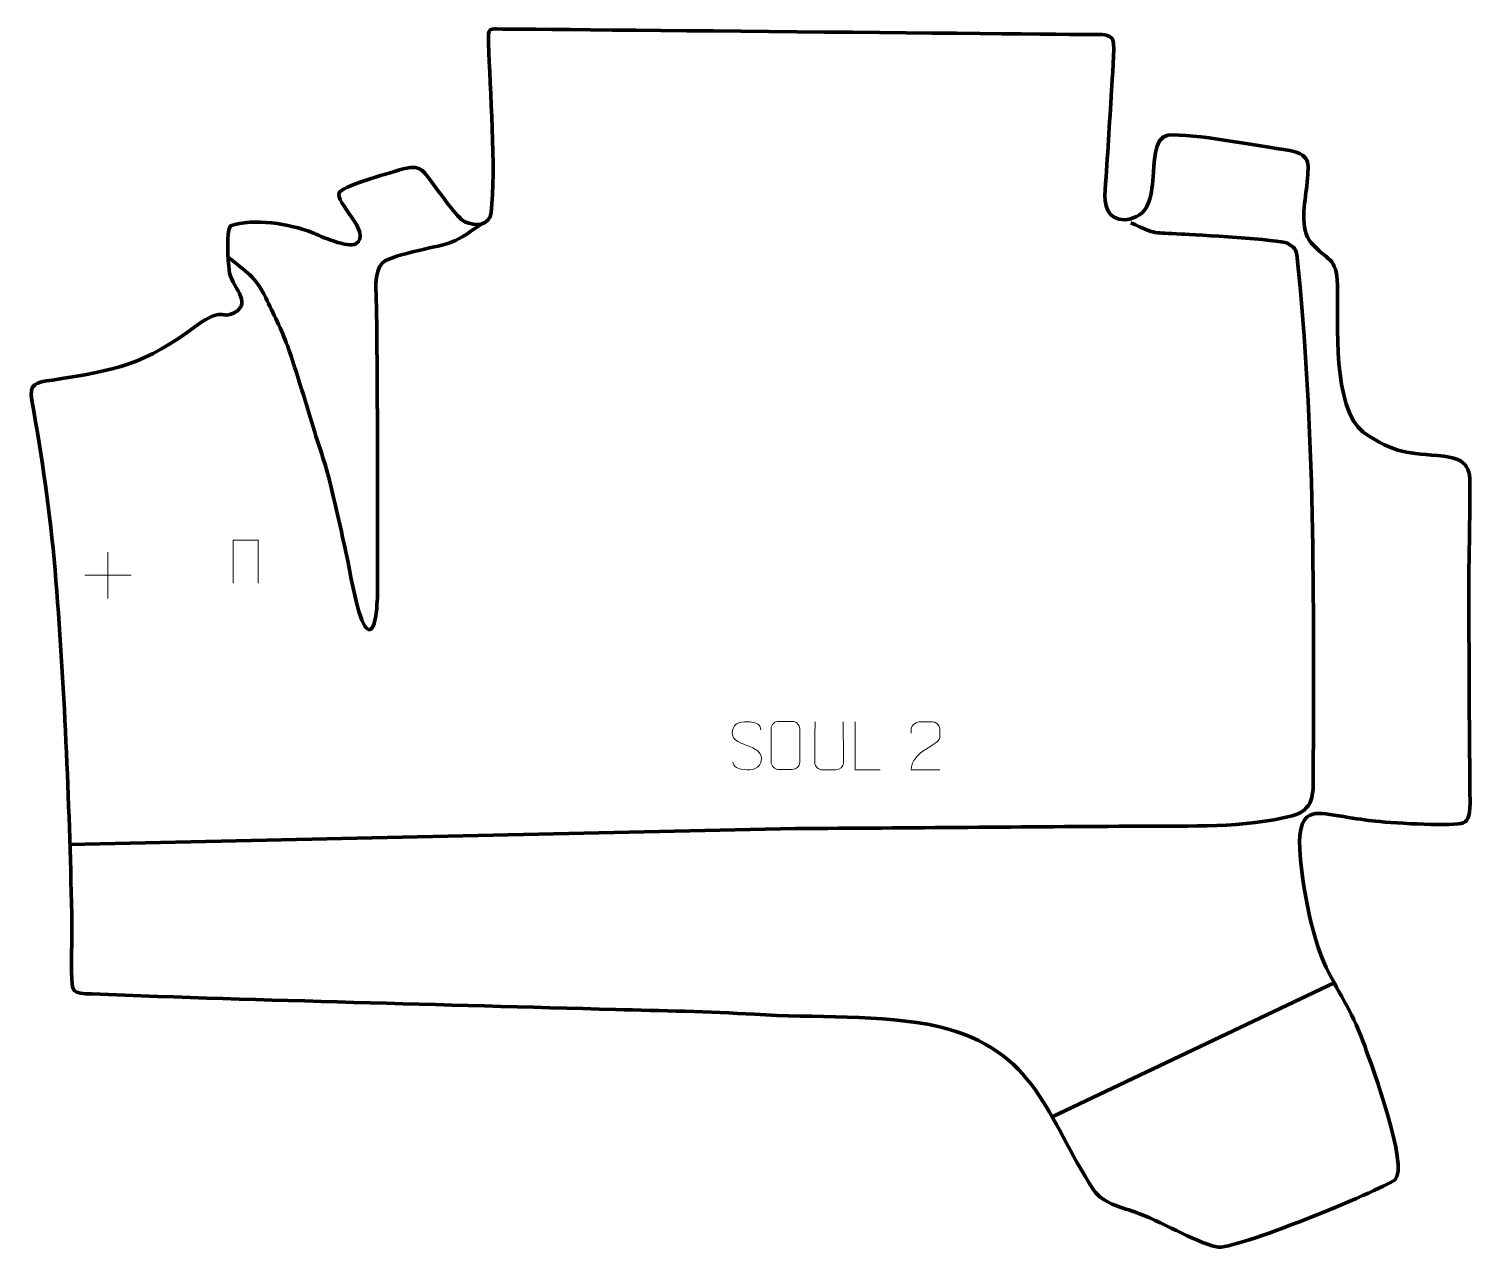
# Model space of a CAD drawing. Header units: millimetres. Extents: x -642 to 107, y 57 to 691.
import ezdxf

# ---------------------------------------------------------------- set-up
doc = ezdxf.new("R2010")
doc.units = ezdxf.units.MM
doc.header["$MEASUREMENT"] = 0
doc.layers.add('layer 2', color=7, linetype='Continuous')
doc.layers.add('layer 3', color=7, linetype='Continuous')

msp = doc.modelspace()

# ---------------------------------------------------------------- linework, layer by layer
at = {"layer": 'layer 2', "color": 142, "lineweight": 158}
for points, knots in [([(-70.5233, 590.2498), (-56.7913, 583.8367), (-59.1446, 585.3002), (-44.1852, 584.4331), (-44.1852, 584.4331), (-37.2825, 584.0329), (7.0295, 581.5303), (10.704, 579.6664), (10.704, 579.6664), (12.5561, 578.2112), (15.2021, 577.5498), (15.5988, 573.8456), (15.5988, 573.8456), (25.2702, 483.5492), (24.3144, 394.7885), (24.1573, 304.1408), (24.1573, 304.1408), (24.1391, 293.6935), (24.414, 285.5558), (13.2576, 282.6302), (13.2576, 282.6302), (-11.4327, 276.1555), (-40.2292, 277.3985), (-65.7951, 277.2378), (-65.7951, 277.2378), (-125.359, 276.7866), (-184.9229, 276.3402), (-244.4871, 275.9244), (-244.4871, 275.9244), (-244.4871, 275.9244), (-620.787, 267.7205), (-620.787, 267.7205)], [0, 0, 0, 0, 0.11111111, 0.11111111, 0.11111111, 0.11111111, 0.22222222, 0.22222222, 0.22222222, 0.22222222, 0.33333333, 0.33333333, 0.33333333, 0.33333333, 0.44444444, 0.44444444, 0.44444444, 0.44444444, 0.55555556, 0.55555556, 0.55555556, 0.55555556, 0.66666667, 0.66666667, 0.66666667, 0.66666667, 0.77777778, 0.77777778, 0.77777778, 0.77777778, 1, 1, 1, 1]), ([(-407.5345, 589.6074), (-423.0262, 577.9523), (-424.6886, 579.8099), (-443.041, 575.111), (-443.041, 575.111), (-447.2585, 574.0311), (-455.3396, 572.1177), (-458.7051, 569.5182), (-458.7051, 569.5182), (-463.3178, 564.8358), (-461.9549, 553.3693), (-461.7791, 547.196), (-461.7791, 547.196), (-461.1481, 497.6723), (-461.2444, 448.143), (-461.2301, 398.6168), (-461.2301, 398.6168), (-461.2296, 396.9222), (-461.6112, 372.341), (-467.8099, 381.0117), (-467.8099, 381.0117), (-471.935, 386.7818), (-476.1365, 412.6805), (-478.0027, 421.2203), (-478.0027, 421.2203), (-480.6401, 433.0469), (-483.343, 444.8477), (-486.1798, 456.6284), (-486.1798, 456.6284), (-488.1646, 464.8255), (-491.1065, 472.941), (-493.6309, 481.0023), (-493.6309, 481.0023), (-498.2087, 495.8062), (-502.8638, 512.0325), (-508.0001, 526.5239), (-508.0001, 526.5239), (-510.8359, 534.5249), (-515.4966, 543.5618), (-519.2458, 551.2915), (-519.2458, 551.2915), (-524.873, 562.9247), (-529.0636, 564.4116), (-538.7573, 572.507)], [0, 0, 0, 0, 0.08333333, 0.08333333, 0.08333333, 0.08333333, 0.16666667, 0.16666667, 0.16666667, 0.16666667, 0.25, 0.25, 0.25, 0.25, 0.33333333, 0.33333333, 0.33333333, 0.33333333, 0.41666667, 0.41666667, 0.41666667, 0.41666667, 0.5, 0.5, 0.5, 0.5, 0.58333333, 0.58333333, 0.58333333, 0.58333333, 0.66666667, 0.66666667, 0.66666667, 0.66666667, 0.75, 0.75, 0.75, 0.75, 0.83333333, 0.83333333, 0.83333333, 0.83333333, 1, 1, 1, 1])]:
    msp.add_open_spline(points, degree=3, knots=knots, dxfattribs=at)
msp.add_open_spline([(-111.3009, 126.3964), (-111.3009, 126.3964), (34.9679, 195.9735), (34.9679, 195.9735)], degree=3, dxfattribs=at)
at = {"layer": 'layer 3', "color": 242, "lineweight": 158}
msp.add_open_spline([(-89.2769, 687.8874), (-86.6583, 687.9776), (-81.0618, 688.2738), (-79.9048, 685.2635), (-79.9048, 685.2635), (-78.4593, 681.5028), (-80.2525, 664.1578), (-80.5267, 658.9231), (-80.5267, 658.9231), (-81.4799, 641.7424), (-82.623, 624.5831), (-83.792, 607.4163), (-83.792, 607.4163), (-84.3265, 599.5711), (-82.9468, 591.7104), (-73.4679, 591.7906), (-73.4679, 591.7906), (-60.8049, 593.3402), (-59.8803, 603.3876), (-58.9432, 614.2102), (-58.9432, 614.2102), (-58.4769, 619.5959), (-58.6371, 634.9578), (-51.3531, 635.6598), (-51.3531, 635.6598), (-37.9365, 636.9528), (-4.9481, 629.9932), (12.0442, 627.8063), (12.0442, 627.8063), (23.7822, 625.0389), (21.6458, 620.5718), (20.7354, 609.4923), (20.7354, 609.4923), (19.9298, 600.9267), (16.8334, 586.8373), (23.0079, 579.8729), (23.0079, 579.8729), (31.3615, 570.4507), (36.3686, 572.7405), (36.7171, 557.8002), (36.7171, 557.8002), (36.9219, 538.7608), (34.0771, 494.2895), (50.0899, 481.6398), (50.0899, 481.6398), (67.2501, 469.9245), (72.6635, 471.1821), (92.0937, 469.0951), (92.0937, 469.0951), (107.0655, 467.0475), (105.3876, 460.4353), (105.3702, 447.0543), (105.3702, 447.0543), (105.3478, 429.8973), (104.7187, 412.9654), (104.8222, 395.6899), (104.8222, 395.6899), (105.035, 360.1704), (105.0334, 324.6208), (105.4905, 289.1085), (105.4905, 289.1085), (105.4096, 281.7084), (104.1105, 279.3232), (100.8464, 278.646), (100.8464, 278.646), (93.1274, 277.0445), (63.292, 278.9668), (54.6706, 279.9704), (54.6706, 279.9704), (49.5968, 280.561), (44.1246, 281.4441), (37.4573, 282.5737), (37.4573, 282.5737), (24.144, 284.8293), (17.7313, 285.7074), (17.0122, 269.2806), (17.0122, 269.2806), (17.24, 251.5417), (23.0702, 219.7479), (30.8555, 203.8725), (30.8555, 203.8725), (38.2102, 189.0916), (45.1827, 179.3537), (50.8121, 163.1498), (50.8121, 163.1498), (54.4761, 152.762), (74.1113, 100.5446), (66.4481, 93.585), (66.4481, 93.585), (58.2203, 88.0081), (-17.3146, 56.7163), (-26.0176, 58.8601), (-26.0176, 58.8601), (-38.1935, 61.8593), (-54.9394, 72.4484), (-68.5166, 77.0525), (-68.5166, 77.0525), (-76.8081, 79.8642), (-84.1373, 81.2272), (-89.8643, 88.4526), (-89.8643, 88.4526), (-114.3856, 126.4724), (-119.3426, 160.974), (-170.3557, 173.3057), (-170.3557, 173.3057), (-199.5464, 179.7555), (-235.3732, 177.5883), (-265.6116, 179.578), (-265.6116, 179.578), (-289.2137, 181.0836), (-314.1502, 181.3855), (-337.8468, 182.073), (-337.8468, 182.073), (-428.3264, 184.6921), (-518.8217, 186.6594), (-609.2751, 190.1264), (-609.2751, 190.1264), (-619.7696, 190.5287), (-619.7524, 190.4884), (-619.9089, 201.6316), (-619.9089, 201.6316), (-620.0505, 211.7124), (-619.6339, 221.5139), (-619.8522, 231.7343), (-619.8522, 231.7343), (-621.1229, 291.2293), (-623.6674, 350.7583), (-628.4739, 410.078), (-628.4739, 410.078), (-631.029, 439.9486), (-635.3434, 468.4863), (-640.4959, 497.9809), (-640.4959, 497.9809), (-642.0802, 507.05), (-638.6395, 507.3674), (-629.872, 508.6779), (-629.872, 508.6779), (-596.9688, 513.6492), (-581.947, 516.7511), (-554.8008, 537.1813), (-554.8008, 537.1813), (-541.3094, 546.7445), (-542.3835, 540.0866), (-535.5275, 543.4895), (-535.5275, 543.4895), (-525.7065, 549.4135), (-537.3224, 556.8313), (-538.2269, 565.8762), (-538.2269, 565.8762), (-538.629, 569.8973), (-540.0703, 586.0341), (-537.4199, 588.7175), (-537.4199, 588.7175), (-525.9267, 592.7482), (-506.4289, 589.7724), (-495.2669, 585.188), (-495.2669, 585.188), (-490.9709, 583.3988), (-476.3473, 576.853), (-472.4575, 579.2928), (-472.4575, 579.2928), (-463.3929, 584.9783), (-484.1941, 601.0444), (-481.01, 606.1874), (-481.01, 606.1874), (-476.5589, 610.392), (-454.1122, 616.3712), (-447.0461, 618.4739), (-447.0461, 618.4739), (-438.2628, 620.6005), (-437.0031, 616.3547), (-431.8661, 609.6422), (-431.8661, 609.6422), (-428.7666, 605.5922), (-420.0081, 592.8352), (-415.909, 590.8069), (-415.909, 590.8069), (-410.7151, 588.237), (-403.0811, 588.6125), (-402.2797, 595.6725), (-402.2797, 595.6725), (-399.7125, 618.2864), (-402.929, 659.6515), (-403.6928, 683.4882), (-403.6928, 683.4882), (-403.8931, 689.7381), (-403.6845, 690.7567), (-400.629, 690.8116), (-400.629, 690.8116), (-397.5735, 690.8665), (-89.2769, 687.8874), (-89.2769, 687.8874)], degree=3, knots=[0, 0, 0, 0, 0.02040816, 0.02040816, 0.02040816, 0.02040816, 0.04081633, 0.04081633, 0.04081633, 0.04081633, 0.06122449, 0.06122449, 0.06122449, 0.06122449, 0.08163265, 0.08163265, 0.08163265, 0.08163265, 0.10204082, 0.10204082, 0.10204082, 0.10204082, 0.12244898, 0.12244898, 0.12244898, 0.12244898, 0.14285714, 0.14285714, 0.14285714, 0.14285714, 0.16326531, 0.16326531, 0.16326531, 0.16326531, 0.18367347, 0.18367347, 0.18367347, 0.18367347, 0.20408163, 0.20408163, 0.20408163, 0.20408163, 0.2244898, 0.2244898, 0.2244898, 0.2244898, 0.24489796, 0.24489796, 0.24489796, 0.24489796, 0.26530612, 0.26530612, 0.26530612, 0.26530612, 0.28571429, 0.28571429, 0.28571429, 0.28571429, 0.30612245, 0.30612245, 0.30612245, 0.30612245, 0.32653061, 0.32653061, 0.32653061, 0.32653061, 0.34693878, 0.34693878, 0.34693878, 0.34693878, 0.36734694, 0.36734694, 0.36734694, 0.36734694, 0.3877551, 0.3877551, 0.3877551, 0.3877551, 0.40816327, 0.40816327, 0.40816327, 0.40816327, 0.42857143, 0.42857143, 0.42857143, 0.42857143, 0.44897959, 0.44897959, 0.44897959, 0.44897959, 0.46938776, 0.46938776, 0.46938776, 0.46938776, 0.48979592, 0.48979592, 0.48979592, 0.48979592, 0.51020408, 0.51020408, 0.51020408, 0.51020408, 0.53061224, 0.53061224, 0.53061224, 0.53061224, 0.55102041, 0.55102041, 0.55102041, 0.55102041, 0.57142857, 0.57142857, 0.57142857, 0.57142857, 0.59183673, 0.59183673, 0.59183673, 0.59183673, 0.6122449, 0.6122449, 0.6122449, 0.6122449, 0.63265306, 0.63265306, 0.63265306, 0.63265306, 0.65306122, 0.65306122, 0.65306122, 0.65306122, 0.67346939, 0.67346939, 0.67346939, 0.67346939, 0.69387755, 0.69387755, 0.69387755, 0.69387755, 0.71428571, 0.71428571, 0.71428571, 0.71428571, 0.73469388, 0.73469388, 0.73469388, 0.73469388, 0.75510204, 0.75510204, 0.75510204, 0.75510204, 0.7755102, 0.7755102, 0.7755102, 0.7755102, 0.79591837, 0.79591837, 0.79591837, 0.79591837, 0.81632653, 0.81632653, 0.81632653, 0.81632653, 0.83673469, 0.83673469, 0.83673469, 0.83673469, 0.85714286, 0.85714286, 0.85714286, 0.85714286, 0.87755102, 0.87755102, 0.87755102, 0.87755102, 0.89795918, 0.89795918, 0.89795918, 0.89795918, 0.91836735, 0.91836735, 0.91836735, 0.91836735, 0.93877551, 0.93877551, 0.93877551, 0.93877551, 0.95918367, 0.95918367, 0.95918367, 0.95918367, 1, 1, 1, 1], dxfattribs=at)
at = {"layer": 'layer 3', "color": 250, "lineweight": 9}
for points, knots in [([(-536.1842, 403.2504), (-536.1842, 403.2504), (-536.1842, 425.6007), (-536.1842, 425.6007), (-536.1842, 425.6007), (-536.1842, 425.6007), (-523.0659, 425.6007), (-523.0659, 425.6007), (-523.0659, 425.6007), (-523.0659, 425.6007), (-523.0659, 403.2504), (-523.0659, 403.2504)], [0, 0, 0, 0, 0.25, 0.25, 0.25, 0.25, 0.5, 0.5, 0.5, 0.5, 1, 1, 1, 1]), ([(-269.6401, 319.1045), (-273.8884, 320.5749), (-278.7965, 322.3707), (-276.7914, 327.891), (-276.7914, 327.891), (-275.2879, 332.0309), (-270.0743, 331.6424), (-266.4707, 331.0413), (-266.4707, 331.0413), (-263.6101, 330.5641), (-262.7454, 329.3509), (-262.4348, 327.2668)], [0, 0, 0, 0, 0.25, 0.25, 0.25, 0.25, 0.5, 0.5, 0.5, 0.5, 1, 1, 1, 1]), ([(-253.1597, 331.5809), (-250.834, 331.5809), (-248.5079, 331.5809), (-246.1818, 331.5809), (-246.1818, 331.5809), (-244.2352, 331.6165), (-242.2438, 330.1249), (-242.2171, 327.6873), (-242.2171, 327.6873), (-242.2175, 321.9404), (-242.2175, 316.1931), (-242.2171, 310.4454), (-242.2171, 310.4454), (-242.3569, 308.122), (-244.0341, 306.6424), (-246.1818, 306.6316), (-246.1818, 306.6316), (-248.5137, 306.632), (-250.8456, 306.632), (-253.1771, 306.6316), (-253.1771, 306.6316), (-255.1021, 306.5262), (-257.0742, 308.4107), (-257.063, 310.428), (-257.063, 310.428), (-257.0627, 316.1981), (-257.0627, 321.9678), (-257.063, 327.7371), (-257.063, 327.7371), (-257.0588, 329.8752), (-255.3121, 331.5944), (-253.1597, 331.5809)], [0, 0, 0, 0, 0.11111111, 0.11111111, 0.11111111, 0.11111111, 0.22222222, 0.22222222, 0.22222222, 0.22222222, 0.33333333, 0.33333333, 0.33333333, 0.33333333, 0.44444444, 0.44444444, 0.44444444, 0.44444444, 0.55555556, 0.55555556, 0.55555556, 0.55555556, 0.66666667, 0.66666667, 0.66666667, 0.66666667, 0.77777778, 0.77777778, 0.77777778, 0.77777778, 1, 1, 1, 1]), ([(-219.6489, 331.4119), (-219.6493, 325.8724), (-219.5535, 315.6706), (-219.5531, 310.1302), (-219.5531, 310.1302), (-219.6929, 307.8907), (-221.3701, 306.4645), (-223.5178, 306.454), (-223.5178, 306.454), (-225.8497, 306.4544), (-228.1816, 306.4544), (-230.5131, 306.454), (-230.5131, 306.454), (-232.4381, 306.3525), (-234.4102, 308.169), (-234.399, 310.1135), (-234.399, 310.1135), (-234.3987, 315.6754), (-234.3033, 325.8508), (-234.3037, 331.4119)], [0, 0, 0, 0, 0.16666667, 0.16666667, 0.16666667, 0.16666667, 0.33333333, 0.33333333, 0.33333333, 0.33333333, 0.5, 0.5, 0.5, 0.5, 0.66666667, 0.66666667, 0.66666667, 0.66666667, 1, 1, 1, 1]), ([(-200.5016, 306.4541), (-200.5016, 306.4541), (-213.4507, 306.4541), (-213.4507, 306.4541), (-213.4507, 306.4541), (-213.4507, 306.4541), (-213.4507, 331.4077), (-213.4507, 331.4077)], [0, 0, 0, 0, 0.33333333, 0.33333333, 0.33333333, 0.33333333, 1, 1, 1, 1]), ([(-169.6047, 306.4438), (-174.5191, 306.4441), (-179.4335, 306.4441), (-184.3476, 306.4438), (-184.3476, 306.4438), (-184.3476, 316.3761), (-169.6966, 319.0173), (-169.6047, 323.3276), (-169.6047, 323.3276), (-169.605, 324.7517), (-169.605, 326.1754), (-169.6047, 327.5987), (-169.6047, 327.5987), (-169.6216, 329.6758), (-171.7444, 331.4006), (-173.4154, 331.4179), (-173.4154, 331.4179), (-175.4886, 331.4175), (-177.5615, 331.4175), (-179.6339, 331.4179), (-179.6339, 331.4179), (-181.456, 331.4344), (-184.2807, 329.6423), (-184.3476, 327.5487), (-184.3476, 327.5487), (-184.3476, 327.5487), (-184.3476, 325.4939), (-184.3476, 325.4939)], [0, 0, 0, 0, 0.125, 0.125, 0.125, 0.125, 0.25, 0.25, 0.25, 0.25, 0.375, 0.375, 0.375, 0.375, 0.5, 0.5, 0.5, 0.5, 0.625, 0.625, 0.625, 0.625, 0.75, 0.75, 0.75, 0.75, 1, 1, 1, 1]), ([(-269.6401, 319.1044), (-265.6215, 317.4577), (-260.592, 315.5694), (-262.426, 310.2091), (-262.426, 310.2091), (-263.8858, 305.9427), (-268.7966, 306.1994), (-272.5227, 306.7541), (-272.5227, 306.7541), (-275.2727, 307.1639), (-276.4936, 308.3774), (-276.8716, 310.4896)], [0, 0, 0, 0, 0.25, 0.25, 0.25, 0.25, 0.5, 0.5, 0.5, 0.5, 1, 1, 1, 1])]:
    msp.add_open_spline(points, degree=3, knots=knots, dxfattribs=at)
for points in [[(-601.0625, 419.3339), (-601.0625, 419.3339), (-601.0625, 395.356), (-601.0625, 395.356)], [(-613.0514, 407.3449), (-613.0514, 407.3449), (-589.0735, 407.3449), (-589.0735, 407.3449)]]:
    msp.add_open_spline(points, degree=3, dxfattribs=at)

doc.saveas('drawing.dxf')
